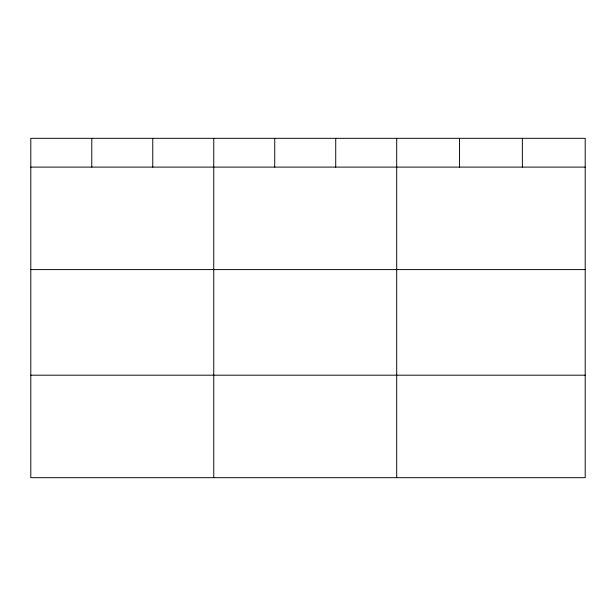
<?xml version="1.0" encoding="UTF-8"?>
<svg xmlns="http://www.w3.org/2000/svg" width="616" height="616" viewBox="0 0 616 616"><rect width="100%" height="100%" fill="white"/><g stroke="black" fill="none" stroke-linecap="round" stroke-linejoin="round"><path stroke-width="0.92" d="M585.2 269.592L585.2 138.323L30.8 138.323L30.8 477.677L585.2 477.677L585.2 269.592L30.8 269.592M30.8 167.105L585.2 167.105M30.8 375.19L585.2 375.19M522.368 138.323L522.368 167.105M459.536 138.323L459.536 167.105M396.704 138.323L396.704 477.677M335.72 138.323L335.72 167.105M274.736 138.323L274.736 167.105M213.752 138.323L213.752 477.677M152.768 138.323L152.768 167.105M91.784 138.323L91.784 167.105"/></g></svg>
